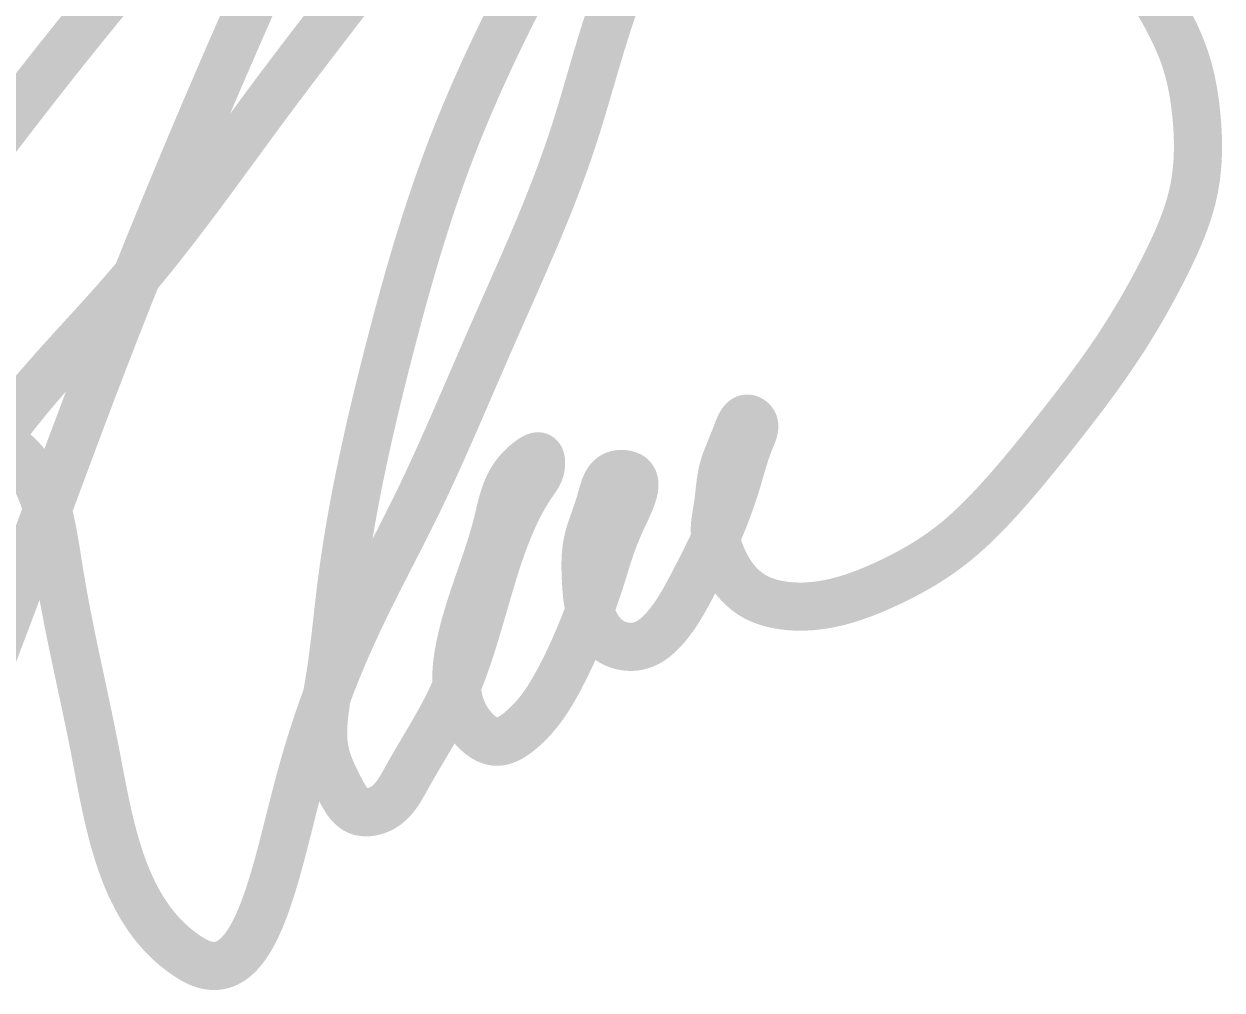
# Model space of a CAD drawing. Header units: inches. Extents: x 541671 to 837720, y 76128 to 1008472.
# Drawn here: x 618755.6 to 618929.8, y 370367.8 to 370508.3 of the extents above; entities that cross this region are included whole.
import ezdxf
from ezdxf.enums import TextEntityAlignment as Align

# ---------------------------------------------------------------- set-up
doc = ezdxf.new("R2010")
doc.units = ezdxf.units.IN
doc.header["$MEASUREMENT"] = 0
doc.layers.get('0').update_dxf_attribs({"lineweight": 18})
for name, color, linetype, lineweight in [('ISO', 153, 'Continuous', 15), ('LC Net thay', 7, 'Continuous', 25), ('LC Text1', 3, 'Continuous', 20)]:
    doc.layers.add(name, color=color, linetype=linetype, lineweight=lineweight)
doc.styles.add('Khungten', font='VHAVAN_2.TTF', dxfattribs={"width": 0.8, "height": 5000})
doc.styles.add('Title', font='VHAVAN_2.TTF', dxfattribs={"width": 0.8})

# ---------------------------------------------------------------- blocks, each defined once
blk = doc.blocks.new('lcdi fix')
at = {"layer": 'ISO', "ltscale": 2, "const_width": 20}
for points in [[(38937.65581657409, -377.0556184710003), (38938.52680244209, -378.516469656839), (38939.71281214725, -380.5505750327484), (38940.23406727571, -381.462312902755), (38941.06882937305, -382.9477947305895), (38941.88915706918, -384.4418609506793), (38942.69353878955, -385.9446531716621), (38943.48046295965, -387.456313002167), (38944.24841800495, -388.9769820507972), (38944.99589235088, -390.5068019261926), (38945.72137442292, -392.0459142369909), (38946.42335264658, -393.5944605918248), (38947.10031544729, -395.1525825993158), (38947.75075125048, -396.7204218680617), (38948.37314848168, -398.2981200067443), (38948.96599556634, -399.8858186239613), (38949.5277809299, -401.4836593283217), (38950.05244435271, -403.0774673616052), (38950.55258782682, -404.7102135688765), (38951.0153428551, -406.3385037336157), (38951.44647890516, -407.9760954576668), (38951.84721679904, -409.6224299760652), (38952.21877735891, -411.2769485238932), (38952.56238140684, -412.9390923361989), (38952.87924976496, -414.6083026480283), (38953.17060325536, -416.2840206944493), (38953.43766270019, -417.9656877105008), (38953.68164892151, -419.652744931238), (38953.90378274146, -421.3446335917215), (38954.10528498213, -423.0407949269975), (38954.29433797093, -424.8093706649488), (38954.45095116933, -426.4436944493209), (38954.59542718207, -428.1492752779395), (38954.719806201, -429.856812389753), (38954.82308989903, -431.5657055160609), (38954.904279949, -433.2753543881936), (38954.96237802375, -434.9851587373996), (38954.99638579617, -436.6945182950476), (38955.00530493911, -438.4028327924079), (38954.98813712545, -440.1095019608274), (38954.94388402798, -441.8139255315873), (38954.87154731964, -443.5155032359871), (38954.77012867323, -445.2136348053573), (38954.63862976167, -446.9077199709955), (38954.47605225776, -448.5971584642193), (38954.28139783439, -450.2813500163138), (38954.05366816442, -451.959694358613), (38953.79186492067, -453.6315912224127), (38953.49498977608, -455.2964403390415), (38953.23379852207, -456.612100776274), (38952.79278536112, -458.60281839046), (38952.38856725625, -460.2440695367986), (38951.95097459992, -461.8775614856277), (38951.48158811862, -463.5034597201975), (38950.9819885389, -465.1219297237221), (38950.45375658726, -466.7331369793974), (38949.89847299026, -468.3372469704482), (38949.31771847437, -469.9344251800903), (38948.71307376618, -471.5248370915415), (38948.08611959219, -473.1086481880047), (38947.4384366789, -474.6860239527196), (38946.77160575287, -476.2571298688763), (38946.08720754064, -477.8221314196944), (38945.38682276869, -479.3811940883988), (38944.67203216359, -480.9344833581818), (38943.94441645182, -482.4821647122972), (38943.20555635996, -484.0244036339227), (38941.83375895635, -486.8246717456732), (38940.93687396636, -488.6200763061879), (38939.38918104622, -491.6588798211778), (38937.81365983267, -494.6778054584865), (38936.20986344555, -497.6768672326816), (38934.57734500463, -500.6560791582688), (38932.91565762972, -503.6154552498483), (38931.22435444067, -506.5550095219278), (38929.50298855721, -509.474755989062), (38927.75111309925, -512.3747086657677), (38925.96828118651, -515.2548815666341), (38924.15404593883, -518.1152887061944), (38922.71961248407, -520.3284791716378), (38920.4303269212, -523.7771740680673), (38918.52295694317, -526.579934364976), (38916.58787398951, -529.3652690456602), (38914.62709704234, -532.1342203041313), (38912.64264508372, -534.8878303344009), (38910.63653709579, -537.627141330473), (38908.61079206067, -540.3531954863574), (38906.56742896044, -543.0670349960674), (38904.50846677722, -545.7697020536289), (38902.43592449313, -548.462238853017), (38900.35182109024, -551.1456875882577), (38898.25817555073, -553.8210904533626), (38895.41253789436, -557.4316492106063), (38891.9369281067, -561.8075277070275), (38889.81506316454, -564.4551212200658), (38887.68219478073, -567.0930551070378), (38885.5359751108, -569.7197926558547), (38883.37405631036, -572.3337971544588), (38881.19409053502, -574.933531890787), (38878.99372994027, -577.5174601527633), (38876.77062668174, -580.0840452283046), (38874.52243291502, -582.6317504053586), (38872.87742851439, -584.4639924415969), (38871.09781674785, -586.4140878785984), (38869.94073809948, -587.6623334097676), (38868.77503215728, -588.9028258688868), (38867.60017274102, -590.1346361873675), (38866.41563367061, -591.3568352965867), (38865.22088876585, -592.568494127936), (38864.01541184663, -593.768683612765), (38862.79867673278, -594.9564746824799), (38861.57015724419, -596.1309382684758), (38860.32932720063, -597.2911453021225), (38859.07566042201, -598.436166714795), (38857.80863072819, -599.5650734379069), (38856.52771193898, -600.6769364028005), (38855.23237787423, -601.7708265408764), (38853.92210235383, -602.8458147835227), (38852.5963591976, -603.9009720621052), (38851.86873511036, -604.4661155235844), (38849.89690932509, -605.9487647591159), (38848.5236729669, -606.9414656493118), (38847.13546086851, -607.9138995362209), (38845.7328040195, -608.8664728451167), (38844.31623340936, -609.7995920013291), (38842.88628002763, -610.7136634301751), (38841.44347486389, -611.6090935569373), (38839.98834890759, -612.4862888069365), (38838.52143314833, -613.345655605488), (38837.04325857564, -614.1876003778998), (38835.554356179, -615.01252954948), (38834.05525694802, -615.8208495455438), (38832.54649187214, -616.6129667913883), (38831.02859194099, -617.3892877123326), (38829.50208814404, -618.1502187336791), (38827.96751147084, -618.8961662807505), (38826.42539291093, -619.6275367788276), (38824.82663027209, -620.3674353065326), (38823.32054587765, -621.0478417836475), (38821.75818651932, -621.7354726994763), (38820.18900063093, -622.4058495147146), (38818.61280346068, -623.0571923314128), (38817.02941025677, -623.6877212516265), (38815.43863626735, -624.295656377426), (38813.84029674061, -624.8792178108706), (38812.23420692474, -625.4366256540052), (38810.62018206791, -625.9661000088909), (38808.99803741832, -626.4658609775943), (38807.36758822415, -626.934128662153), (38805.72864973356, -627.3691231646462), (38804.08103719479, -627.7690645871226), (38802.42456585594, -628.1321730316376), (38801.49621537191, -628.3181404707248), (38800.75906851733, -628.4566660406308), (38799.92301440536, -628.603855553758), (38799.08491745483, -628.7406824845239), (38798.24490709486, -628.8669021031474), (38797.40311275446, -628.9822696798947), (38796.55966386272, -629.0865404849992), (38795.71468984865, -629.1794697887271), (38794.86832014137, -629.2608128613101), (38794.02068416984, -629.3303249730034), (38793.1719113632, -629.3877613940622), (38792.32213115043, -629.43287739472), (38791.47147296066, -629.4654282452302), (38790.62006622288, -629.48516921585), (38789.76804036618, -629.491855576809), (38788.9155248196, -629.4852425983881), (38788.06264901219, -629.4650855508171), (38787.20954237302, -629.4311397043293), (38786.35633433113, -629.383160329191), (38785.50315431558, -629.3209026956465), (38784.65013175542, -629.2441220739383), (38783.46823353882, -629.1132200416869), (38782.94510494289, -629.0459989615829), (38782.09381597958, -628.9239408534959), (38781.24438368168, -628.7857954173232), (38780.39766956572, -628.6309551797931), (38779.55453514808, -628.4588126676044), (38778.71584194523, -628.2687604074836), (38777.88245147362, -628.0601909260968), (38777.05522524967, -627.8324967501921), (38776.23502478987, -627.585070406436), (38775.42271161062, -627.3173044215655), (38774.61914722843, -627.0285913222706), (38773.82519315966, -626.718323635263), (38773.04171092081, -626.3858938872472), (38772.26956202832, -626.0306946049332), (38771.50960799865, -625.6521183150362), (38770.76271034821, -625.2495575442335), (38769.68214532392, -624.6078596850039), (38769.31151509649, -624.3700927226691), (38768.6085904323, -623.8928990944405), (38767.92117859679, -623.391906834755), (38767.24948947522, -622.8682308543466), (38766.59373295284, -622.3229860639203), (38765.95411891496, -621.7572873741501), (38765.33085724685, -621.1722496957864), (38764.72415783379, -620.5689879395068), (38764.13423056106, -619.9486170160471), (38763.56128531395, -619.3122518360724), (38763.00553197772, -618.661007310322), (38762.46718043767, -617.9959983494955), (38761.94644057905, -617.3183398642923), (38761.46345992756, -616.6571545207989), (38760.95850679997, -615.9293882911334), (38760.49101946701, -615.2195174591616), (38760.04058462675, -614.4998729083218), (38759.60672662521, -613.7707932860012), (38759.18896980828, -613.032617239538), (38758.78683852198, -612.2856834162849), (38758.39985711226, -611.5303304635927), (38758.02754992511, -610.766897028836), (38757.66944130647, -609.9957217593219), (38757.32505560233, -609.2171433024578), (38756.99391715866, -608.431500305549), (38756.67555032141, -607.6391314159737), (38756.36947943654, -606.8403752810791), (38756.07522885007, -606.0355705481961), (38755.89592502045, -605.5262216182073), (38755.52214339896, -604.4093020936816), (38755.2682515287, -603.5889352325357), (38755.03453518526, -602.7646045324855), (38754.82484549852, -601.9369566282021), (38754.64303359829, -601.1066381543751), (38754.49295061437, -600.2742957456976), (38754.37844767657, -599.4405760368682), (38754.33574220305, -599.0234017682487), (38754.30531398006, -598.6356225486379), (38754.28161368408, -598.1888026298602), (38754.27002023987, -597.77140376633), (38754.27503137552, -596.9361950263028), (38754.31379296273, -596.1001324389599), (38754.38168870486, -595.2628490081752), (38754.47410230525, -594.4239777378625), (38754.58641746725, -593.5831516319195), (38754.71401789421, -592.7400036942672), (38754.85228728948, -591.8941669287633), (38755.14236779837, -590.1929589299016), (38755.36572134032, -588.829731718859), (38755.66147610924, -586.7455036829451), (38755.87458133753, -585.0073131812624), (38756.07032396417, -583.2706741733473), (38756.25991457948, -581.5442240665434), (38756.4545637737, -579.836600268236), (38756.66548213712, -578.1564401858141), (38756.78054556675, -577.3293582278657), (38756.90388026004, -576.5123812266629), (38757.03688754077, -575.7065888581219), (38757.18096873272, -574.9130607981697), (38757.3375251597, -574.1328767227133), (38757.48666814942, -573.4584649832213), (38757.6932391508, -572.615895970037), (38757.89314502012, -571.8766551694607), (38758.10724238353, -571.1463623066556), (38758.33509840374, -570.4219869758927), (38758.57628024355, -569.7004987715281), (38758.83035506567, -568.978867287864), (38759.09689003287, -568.2540621192311), (38759.37545230793, -567.523052859935), (38759.66560905354, -566.7828091042938), (38759.96692743251, -566.0303004466223), (38760.27897460756, -565.2624964812421), (38760.60131774147, -564.4763668024789), (38760.93352399697, -563.6688810046289), (38761.27516053684, -562.8370086820323), (38761.6257945238, -561.9777194289964), (38761.9849931206, -561.0879828398465), (38762.35232349005, -560.1647685088919), (38762.72735279484, -559.2050460304363), (38762.91761928634, -558.71054723413), (38763.05420305656, -558.3521342258082), (38763.50027105614, -557.1726560257139), (38763.90414275529, -556.133807497903), (38764.11278448618, -555.6221972782514), (38764.32682291145, -555.1211043580442), (38764.54695261127, -554.634509689733), (38764.77386816588, -554.1663942257637), (38765.00826415536, -553.7207389185787), (38765.25083515994, -553.3015247206549), (38765.50227575976, -552.9127325844256), (38765.76328053503, -552.558343462344), (38765.89758654471, -552.3952940792424), (38766.03454406583, -552.2423383068526), (38766.17423992089, -552.099973764236), (38766.31676093242, -551.9686980704191), (38766.4621939229, -551.8490088444905), (38766.61062571491, -551.741403705475), (38766.76214313091, -551.6463802724611), (38766.91683299348, -551.564436164499), (38767.0747821251, -551.4960690006264), (38767.23607734832, -551.4417763999081), (38767.40080548561, -551.4020559814053), (38767.56905335956, -551.3774053641828), (38767.74090779264, -551.3683221672654), (38767.9164556074, -551.3753040097545), (38768.09578362634, -551.3988485106729), (38768.35650403501, -551.4615351562279), (38768.46605561502, -551.4975528890845), (38768.65587750141, -551.5725721339459), (38768.84638058706, -551.6631233974822), (38769.03547485051, -551.7677960181136), (38769.22107027035, -551.8851793342856), (38769.40107682513, -552.0138626844164), (38769.57340449348, -552.1524354069261), (38769.73596325394, -552.2994868402602), (38769.947247164, -552.5216412508398), (38770.02349319929, -552.6134212757806), (38770.14577956084, -552.7782016121437), (38770.25396042253, -552.9477518516123), (38770.34850790203, -553.1218927906248), (38770.42989411703, -553.30044522559), (38770.4985911852, -553.4832299529462), (38770.55507122428, -553.6700677690787), (38770.59980635194, -553.8607794704385), (38770.63326868587, -554.0551858534218), (38770.65593034372, -554.2531077144668), (38770.66826344325, -554.4543658499842), (38770.66383243803, -554.8661741301075), (38770.62375261172, -555.2891770651804), (38770.55180090584, -555.7219410265207), (38770.45175426191, -556.1630323854733), (38770.32738962147, -556.6110175134272), (38770.18248392604, -557.0644627817328), (38770.02081411716, -557.5219345617224), (38769.84615713637, -557.981999224774), (38769.47298942515, -558.9041726854393), (38769.15180955522, -559.6772668440717), (38768.72891422428, -560.71975705371), (38768.38220867031, -561.6045908541419), (38768.0519287909, -562.4749799107431), (38767.73694370268, -563.3318806751158), (38767.43612252231, -564.1762495988623), (38767.14833436639, -565.0090431335957), (38766.87244835161, -565.8312177309181), (38766.60733359461, -566.6437298424426), (38766.35185921198, -567.4475359197822), (38766.10489432042, -568.2435924145284), (38765.63196947696, -569.8162824626888), (38765.17951199738, -571.3694515998013), (38764.73847481483, -572.9107514387342), (38763.85447307324, -575.9883496734437), (38763.58440673669, -576.9037192452815), (38762.912143605, -579.1057603996833), (38762.41071799101, -580.6843766819566), (38761.88997672792, -582.2736223906977), (38761.35064764909, -583.8714304900386), (38760.79345858787, -585.4757339442149), (38760.21913737763, -587.084465717373), (38759.62841185171, -588.6955587737029), (38759.02200984344, -590.306946077395), (38758.40065918621, -591.9165605926191), (38757.76508771337, -593.522335283551), (38757.11602325825, -595.1222031143734), (38756.42626078919, -596.7804368830402), (38755.78030618108, -598.2963260221877), (38755.09497490842, -599.8689039928831), (38754.39878749606, -601.4323280133303), (38753.69233160213, -602.9870951667308), (38752.97619488477, -604.5337025363006), (38752.25096500214, -606.0726472052393), (38751.51722961233, -607.6044262567302), (38750.02659294388, -610.6484758402221), (38748.50898614447, -613.6698279523516), (38746.96911047926, -616.672459258767), (38744.76098729478, -620.8974883538322), (38743.83996563792, -622.6368765942752), (38743.04396233376, -624.119468039542), (38742.23518071661, -625.5960626779597), (38741.4089887859, -627.0649469861874), (38740.56075454105, -628.5244074409238), (38739.6858459815, -629.9727305188189), (38738.77963110662, -631.4082026965334), (38738.31333630078, -632.120584221766), (38737.83747791589, -632.829110450728), (38737.35147695188, -633.5335671929752), (38736.85475440871, -634.2337402581124), (38736.34673128626, -634.9294154556937), (38735.82682858451, -635.6203785953221), (38735.29446730335, -636.306415486557), (38734.68658901798, -637.0639252058809), (38734.19009437601, -637.6625821821035), (38733.61724033966, -638.3302119067866), (38733.03028297165, -638.9876524748506), (38732.42899899554, -639.6323546864205), (38731.81316513487, -640.2617693416651), (38731.18255811324, -640.8733472407221), (38730.53695465421, -641.4645391837112), (38729.87613148129, -642.0327959708175), (38729.19986531811, -642.5755684021624), (38728.50793288817, -643.0903072778947), (38727.80011091506, -643.5744633981612), (38727.07617612235, -644.0254875631308), (38726.70809664475, -644.2377785373938), (38726.3359052336, -644.4408305728921), (38725.95957397931, -644.6343250196423), (38725.57907497237, -644.8179432276411), (38725.19438030318, -644.9913665469394), (38724.80546206221, -645.1542763275211), (38724.4122923399, -645.3063539194063), (38724.01484322667, -645.4472806726353), (38723.61308681301, -645.5767379372155), (38723.20699518936, -645.6944070631762), (38722.75621368352, -645.8096193955753), (38722.38175178473, -645.8931526207016), (38721.96296512528, -645.9739331681048), (38721.54061891293, -646.0423706429538), (38721.11515166532, -646.0985247042154), (38720.68700190005, -646.1424550108841), (38720.25660813475, -646.1742212219287), (38719.82440888704, -646.1938829963219), (38719.39084267456, -646.2014999930634), (38718.95634801491, -646.1971318711185), (38718.52136342571, -646.1808382894724), (38718.08632742459, -646.1526789070922), (38717.65167852916, -646.1127133829868), (38717.21785525704, -646.0610013761088), (38716.78529612583, -645.9976025454471), (38716.35443965319, -645.9225765499759), (38715.92572435673, -645.8359830486825), (38715.49958875406, -645.737881700532), (38715.07647136279, -645.6283321645224), (38714.65681070054, -645.5073940996426), (38714.24104528493, -645.3751271648325), (38713.82961363363, -645.2315910191046), (38713.42295426418, -645.0768453214205), (38713.02150569425, -644.9109497307691), (38712.62570644147, -644.7339639061483), (38712.23599502342, -644.5459475064999), (38711.85280995775, -644.3469601908346), (38711.62127595788, -644.2195507991128), (38711.10756998687, -643.9164199839342), (38710.74576335412, -643.6853226415005), (38710.39114742455, -643.444075746298), (38710.04370416416, -643.1929830983045), (38709.70341553885, -642.9323484974102), (38709.37026351463, -642.6624757435166), (38709.04423005739, -642.3836686365194), (38708.72529713312, -642.0962309763527), (38708.41344670771, -641.8004665629123), (38708.10866074715, -641.4966791961106), (38707.81092121737, -641.185172675865), (38707.52021008433, -640.8662508020534), (38706.95980087222, -640.2073761934407), (38706.4272888384, -639.522485769563), (38705.92252971043, -638.8140099296579), (38705.44537921587, -638.0843790730232), (38704.99569308234, -637.3360235988985), (38704.57332703736, -636.5713739065795), (38704.17813680851, -635.7928603953442), (38703.80997812338, -635.0029134644319), (38703.46870670954, -634.2039635131368), (38703.13748872146, -633.3535538747092), (38702.86607538743, -632.5884511413642), (38702.6032617442, -631.7745633063842), (38702.36435944735, -630.9568931818249), (38702.14799054406, -630.1355564476107), (38701.95277708166, -629.3106687836935), (38701.77734110728, -628.4823458700448), (38701.62030466823, -627.6507033865673), (38701.48028981173, -626.8158570132109), (38701.35591858497, -625.9779224299364), (38701.24581303526, -625.1370153166827), (38701.14859520976, -624.2932513533633), (38701.06288715577, -623.44674621995), (38700.98731092046, -622.5976155963835), (38700.86104209497, -620.8919405985271), (38700.75144007229, -619.0423932337089), (38700.67176630671, -617.4546179799254), (38700.6030308597, -615.7279532344546), (38700.55923873733, -614.0014807834996), (38700.54707132757, -612.2795241203621), (38700.55493482365, -611.4215903008699), (38700.5732100184, -610.5664067383277), (38700.60273208524, -609.7145138693741), (38700.6443361977, -608.8664521306873), (38700.69885752929, -608.0227619589314), (38700.76713125352, -607.1839837907573), (38700.84999254384, -606.3506580628218), (38700.94827657376, -605.5233252117996), (38701.06281851677, -604.7025256743764), (38701.19445354637, -603.8887998871505), (38701.28164375242, -603.4060094289598), (38701.51138897278, -602.2839600946281), (38701.69546948411, -601.491591928876), (38701.89499382162, -600.7044278500598), (38702.10871997225, -599.9213301250365), (38702.33540592287, -599.1411610206469), (38702.57380966042, -598.3627828038061), (38702.82268917176, -597.585057741333), (38703.34690746351, -596.0270161470507), (38703.89812469337, -594.4579343727437), (38704.46640475653, -592.8687105533318), (38705.04181154829, -591.2502428237931), (38705.32908243465, -590.4271981598813), (38705.61440896383, -589.5934293190367), (38705.89654912279, -588.7477985681271), (38706.17426089841, -587.889168174017), (38706.44630227762, -587.016400403576), (38706.71143124727, -586.1283575236557), (38706.84917865956, -585.6495039804486), (38707.21991399766, -584.3067518432163), (38707.72978493734, -582.464691204741), (38708.00069186714, -581.5560751442208), (38708.29052425729, -580.6664933337943), (38708.44447761413, -580.2313616968349), (38708.60549047307, -579.8040143317085), (38708.77433887971, -579.3854598082362), (38708.95179887975, -578.976706696174), (38709.13864651884, -578.5787635652923), (38709.33565784263, -578.1926389854052), (38709.54360889681, -577.8193415262267), (38709.76327572699, -577.4598797576036), (38709.99543437888, -577.1152622492627), (38710.24086089811, -576.7864975710054), (38710.50033133035, -576.4745942926038), (38710.77462172124, -576.1805609838339), (38711.06450811648, -575.9054062144824), (38711.37076656171, -575.6501385543143), (38711.69417310259, -575.4157665731145), (38712.03550378475, -575.2032988406609), (38712.39553465389, -575.0137439267128), (38712.94691724679, -574.7835976014849), (38713.17466794653, -574.7073644575321), (38713.59274586753, -574.5917372630684), (38714.02565206512, -574.5008376262376), (38714.46970133591, -574.43425470906), (38714.92120847662, -574.3915776735284), (38715.37648828386, -574.3723956816939), (38715.83185555434, -574.3762978955401), (38716.28362508464, -574.4028734771073), (38716.72811167152, -574.4517115883755), (38717.16163011157, -574.5224013914121), (38717.58049520146, -574.6145320481846), (38717.98102173785, -574.7276927207367), (38718.35952451744, -574.8614725710704), (38718.77942190538, -575.0486241251456), (38719.0361005131, -575.1892330175615), (38719.33039417863, -575.3822658130084), (38719.59598851571, -575.5939911518362), (38719.83367866804, -575.8238408289617), (38720.04425977939, -576.0712466392779), (38720.22852699354, -576.3356403777034), (38720.38727545424, -576.6164538391404), (38720.5213003052, -576.9131188184947), (38720.63139669021, -577.2250671106849), (38720.71835975302, -577.551730510615), (38720.78298463736, -577.89254081318), (38720.826066487, -578.2469298132928), (38720.84840044568, -578.614329305874), (38720.85078165715, -578.9941710858147), (38720.83400526518, -579.3858869480209), (38720.79886641353, -579.7889086874202), (38720.74616024591, -580.2026680988965), (38720.6766819061, -580.6265969773631), (38720.59122653786, -581.0601271177529), (38720.49058928492, -581.5026903149319), (38720.37556529103, -581.9537183638422), (38720.24694969997, -582.4126430593788), (38720.10553765547, -582.8788961964419), (38719.95212430129, -583.3519095699412), (38719.78750478118, -583.8311149748042), (38719.61247423888, -584.3159442059005), (38719.42782781817, -584.8058290581685), (38719.23436066278, -585.3002013265032), (38718.82414472298, -586.3001352910178), (38718.38818756948, -587.3112004587074), (38717.93285035234, -588.3288511888131), (38717.46449422155, -589.348541840609), (38716.51416981907, -591.3758603462957), (38716.04492384745, -592.3743969187017), (38715.59806773605, -593.33518262098), (38715.14880002689, -594.3194612954285), (38714.7273514804, -595.2624378019009), (38714.32298448653, -596.1865943779812), (38713.93492562207, -597.0928050224793), (38713.56240146395, -597.9819437342703), (38713.20463858891, -598.8548845121404), (38712.86086357388, -599.7125013549703), (38712.53030299561, -600.555668261577), (38712.21218343097, -601.3852592307849), (38711.90573145679, -602.2021482614327), (38711.61017364994, -603.0072093523686), (38711.32473658721, -603.8013165024222), (38711.04864684545, -604.5853437104142), (38710.78113100151, -605.360164975189), (38710.52141563219, -606.1266542955891), (38710.26872731437, -606.8856856704333), (38709.78133814051, -608.3848705788369), (38709.31277609456, -609.864711691067), (38708.40738384528, -612.7943304897399), (38707.95817887125, -614.2580921575191), (38707.37938233968, -616.1271014734866), (38707.03622630166, -617.2179436233819), (38706.55573469822, -618.7219889226835), (38706.06166582397, -620.2414348787515), (38705.55412897829, -621.7750762499982), (38705.03323346042, -623.3217077948157), (38704.49908856975, -624.8801242716381), (38703.95180360557, -626.449120438856), (38703.39148786722, -628.0274910548942), (38702.818250654, -629.6140308781414), (38702.23220126526, -631.2075346670354), (38701.63344900031, -632.8067971799865), (38701.0221031585, -634.4106131753888), (38700.39827303911, -636.017777411651), (38699.76206794148, -637.6270846471998), (38699.11359716492, -639.2373296404494), (38698.4529700088, -640.8473071497756), (38697.78029577239, -642.455811933638), (38697.09568375503, -644.0616387504033), (38696.39924325608, -645.6635823585202), (38695.69108357481, -647.2604375163683), (38694.97131401056, -648.8509989823688), (38694.24004386266, -650.4340615149467), (38693.49738243045, -652.0084198724835), (38692.74343901323, -653.572868813435), (38691.97832291032, -655.1262030961698), (38691.20214342105, -656.6672174791111), (38690.41500984473, -658.1947067206602), (38689.61703148071, -659.7074655792567), (38688.82106473783, -661.1809766766619), (38687.98824136067, -662.684106030687), (38687.15336602216, -664.1463614781969), (38686.29958475291, -665.5906221593032), (38685.42279069585, -667.0164550769496), (38684.51887699388, -668.4234272341128), (38683.58373678985, -669.8111056337839), (38683.10317335674, -670.497574362973), (38682.61326322667, -671.1790572788923), (38682.11349304256, -671.8555002569337), (38681.60334944725, -672.526849172451), (38681.08231908359, -673.1930499008267), (38680.54988859445, -673.8540483174038), (38680.00554462272, -674.5097902975867), (38679.44877381119, -675.1602217167147), (38678.87906280276, -675.8052884501994), (38678.29589824032, -676.4449363733765), (38677.6987667667, -677.0791113616433), (38677.08715502478, -677.7077592903406), (38676.46054965738, -678.3308260348622), (38675.8184373074, -678.9482574705853), (38675.16030461769, -679.5599994728582), (38674.60291467997, -680.0621471235991), (38673.79440435697, -680.7648496176589), (38673.08770318559, -681.3519614042834), (38672.36681002789, -681.9222474779581), (38671.63299867767, -682.4706263070348), (38670.88754292886, -682.9920163598963), (38670.1317165753, -683.4813361048582), (38669.75031248233, -683.712381633266), (38669.36679341088, -683.9335040103178), (38668.9813185852, -684.1440680445867), (38668.59404722948, -684.3434385446017), (38668.20513856798, -684.530980318912), (38667.81475182495, -684.7060581760834), (38667.42304622461, -684.8680369246285), (38667.03018099119, -685.0162813731113), (38666.63631534894, -685.1501563300844), (38666.24160852208, -685.2690266040499), (38665.84621973484, -685.3722570035952), (38665.45030821147, -685.4592123372713), (38665.05403317619, -685.5292574135929), (38664.65755385321, -685.5817570411127), (38664.26102946684, -685.616076028371), (38663.86461924124, -685.6315791839152), (38663.46797695433, -685.6276135748831), (38663.07278970288, -685.6037957862027), (38662.6777582166, -685.5604332102575), (38662.28361663263, -685.498104283819), (38661.89059364196, -685.4173697022725), (38661.49891793545, -685.3187901609581), (38661.108818204, -685.202926355274), (38660.72052313847, -685.0703389805967), (38660.33426142976, -684.921588732268), (38659.9502617688, -684.7572363056825), (38659.56875284645, -684.5778423962074), (38659.18996335359, -684.3839676992029), (38658.81412198118, -684.1761729100599), (38658.44145742001, -683.9550187241293), (38658.07219836104, -683.7210658367949), (38657.70657349518, -683.4748749434129), (38657.34481151326, -683.2170067393799), (38656.98714110619, -682.9480219200486), (38656.6337909649, -682.6684811807827), (38656.28498978022, -682.3789452169676), (38655.9409662431, -682.0799747239798), (38655.60194904442, -681.7721303971721), (38654.93984842589, -681.132063023606), (38654.30051745175, -680.4632286592387), (38653.68578564917, -679.7701128670487), (38653.0974825453, -679.0572012100129), (38652.53743766726, -678.3289792510677), (38652.06793738861, -677.6769084106891), (38651.50882117401, -676.8435487883289), (38651.04093078114, -676.0905148957736), (38650.60297191935, -675.331020639569), (38650.19410785835, -674.565256933809), (38649.81350186796, -673.7934146925927), (38649.46031721798, -673.0156848300248), (38649.13371717816, -672.2322582602392), (38648.83286501831, -671.4433258973295), (38648.55692400815, -670.6490786554059), (38648.30505741754, -669.8497074485749), (38648.07642851621, -669.0454031909576), (38647.87020057393, -668.2363567966622), (38647.68553686055, -667.4227591797717), (38647.56094193034, -666.8110020317599), (38647.37765393945, -665.7826893859201), (38647.25313866031, -664.9566580924202), (38647.14752104564, -664.1269456975388), (38647.06026653055, -663.2937903993297), (38646.99084055019, -662.4574303958907), (38646.93870853973, -661.6181038853138), (38646.90333593433, -660.7760490656947), (38646.88418816915, -659.9315041351019), (38646.88073067926, -659.0847072916113), (38646.89242889988, -658.2358967333221), (38646.91874826615, -657.3853106583119), (38646.9591542132, -656.5331872646693), (38647.01311217618, -655.6797647504718), (38647.08008759024, -654.8252813138188), (38647.15954589055, -653.969975152786), (38647.25095251223, -653.1140844654401), (38647.35377289043, -652.257847449906), (38647.46747246032, -651.4015023042339), (38647.59151665706, -650.545287226525), (38647.86850067158, -648.8342000673056), (38648.18044841519, -647.1264915569445), (38648.5230833691, -645.4240672801043), (38648.88645113065, -643.7540566555799), (38649.28380662031, -642.0422845965259), (38649.6962414606, -640.3643539759905), (38650.12801398599, -638.6945981866338), (38650.57770464569, -637.0325744565107), (38651.04389388877, -635.3778400136853), (38651.52516216441, -633.729952086218), (38652.02008992172, -632.0884679021656), (38652.52725760985, -630.4529446895704), (38653.04524567793, -628.8229396765), (38654.10800475051, -625.577713161183), (38655.19701073252, -622.3492461806509), (38656.30090721711, -619.1339965593761), (38657.4083377973, -615.9284221218077), (38658.50794606621, -612.7289806923945), (38659.58837561694, -609.5321300956075), (38660.63827004257, -606.33432815593), (38661.14821770633, -604.7339635026292), (38661.64627293622, -603.1320326977766), (38662.13101618137, -601.5280929694181), (38662.60102789092, -599.9217015456288), (38663.05488851405, -598.3124156544454), (38663.49117849983, -596.6997925239375), (38663.99818063446, -594.724874143034), (38664.30635770131, -593.4630380936542), (38665.07721369184, -590.2195563120185), (38665.47248646212, -588.6025176835246), (38665.88920171774, -586.9926793534432), (38666.10908761391, -586.1914131417525), (38666.33851893508, -585.3930904143963), (38666.57889061581, -584.598092307966), (38666.83159759064, -583.8067999590421), (38667.09803479415, -583.0195945041723), (38667.37959716085, -582.2368570799699), (38667.67767962537, -581.458968823008), (38667.9936771222, -580.6863108698508), (38668.32898458594, -579.919264357095), (38668.68499695111, -579.1582104213066), (38669.06310915231, -578.4035301990698), (38669.46471612406, -577.655604826974), (38669.89121280093, -576.9148154415889), (38670.34399411749, -576.1815431794857), (38670.82445500826, -575.4561691772651), (38671.33399040785, -574.7390745714765), (38671.87399525076, -574.0306404987241), (38672.44586447161, -573.3312480955847), (38673.0509930049, -572.6412784986314), (38673.69077578522, -571.9611128444321), (38674.3666077471, -571.2911322696018), (38674.71847808818, -570.9600804921247), (38675.07988382512, -570.6317179106754), (38675.45099932473, -570.3060921673787), (38675.83199895383, -569.9832509042699), (38676.22305707925, -569.6632417634355), (38676.62434806779, -569.3461123869401), (38677.03604628629, -569.0319104168684), (38677.45832610154, -568.7206834952704), (38677.78440093793, -568.4876104830182), (38678.33305150375, -568.1109409428082), (38678.77704660417, -567.8264184520922), (38679.21642092668, -567.5701744529069), (38679.43221624612, -567.456167932949), (38679.64426551093, -567.3534442902419), (38679.85170510106, -567.2634079429208), (38680.05367139651, -567.187463309092), (38680.24930077721, -567.1270148069016), (38680.43772962314, -567.0834668544467), (38680.61809431421, -567.0582238698735), (38680.7895312304, -567.0526902712882), (38680.95117675167, -567.068270476826), (38681.10216725798, -567.1063689046077), (38681.23085694737, -567.1624778647438), (38681.36898986975, -567.2550858415307), (38681.48443658923, -567.3651613923612), (38681.58835774582, -567.4969184774563), (38681.68113168961, -567.648659218883), (38681.76313677069, -567.8186857386609), (38681.83475133913, -568.0053001588094), (38681.89635374502, -568.2068046014174), (38681.94832233849, -568.4215011884808), (38681.99103546957, -568.647692042101), (38682.02487148836, -568.8836792842485), (38682.05020874497, -569.127765037003), (38682.07690037196, -569.633440562513), (38682.07413715124, -570.1511355949333), (38682.02629455616, -570.8727586504538), (38681.99229394694, -571.1687725523952), (38681.91824172754, -571.6505334859139), (38681.82414215972, -572.1136278694848), (38681.71132943762, -572.5592978035093), (38681.58113775539, -572.9887853883556), (38681.4349013071, -573.4033327243287), (38681.27395428697, -573.8041819118316), (38681.09963088905, -574.1925750512273), (38680.91326530752, -574.5697542428497), (38680.71619173649, -574.9369615871001), (38680.50974437009, -575.295439184305), (38680.29525740247, -575.6464291348584), (38679.84750144003, -576.3309144973755), (38679.38359740222, -577.0003544775773), (38678.84480829819, -577.7633577200359), (38677.53832552, -579.6875346815796), (38676.65369538288, -581.0661254319948), (38675.79423116441, -582.4676425357811), (38674.95912469432, -583.8911461657262), (38674.1475678024, -585.3356964946033), (38673.35875231837, -586.8003536952201), (38672.59187007198, -588.2841779403625), (38671.84611289296, -589.7862294028164), (38671.12067261108, -591.3055682554022), (38670.41474105607, -592.8412546708823), (38669.72751005765, -594.3923488220553), (38669.05817144562, -595.957910881727), (38668.40591704968, -597.5370010226725), (38667.76993869961, -599.1286794176904), (38667.14942822512, -600.7320062395884), (38666.54357745597, -602.3460416611288), (38665.95157822192, -603.9698458551193), (38665.3726223527, -605.6024789943585), (38664.80590167808, -607.2430012516452), (38664.25060802774, -608.8904727997378), (38663.70593323151, -610.5439538114697), (38663.17106911907, -612.2025044595939), (38662.1275402646, -615.5310553562595), (38661.11355610235, -618.868606872089), (38660.02138885632, -622.5522063995359), (38659.14832881364, -625.5412692928112), (38658.18391919186, -628.8660595043439), (38657.22269422514, -632.1797500074135), (38656.25792568541, -635.4800807502579), (38655.28288534461, -638.7647916811748), (38654.29084497472, -642.0316227484382), (38653.27507634769, -645.2783139003332), (38652.75619136647, -646.8934007418466), (38652.22885123547, -648.5026050851211), (38651.69221492615, -650.1056444236892), (38651.14544140999, -651.7022362511016), (38650.58768965854, -653.2920980608797), (38650.01811864326, -654.8749473465377), (38649.43588733563, -656.4505016016428), (38648.84015470717, -658.0184783197237), (38648.23007972937, -659.5785949943129), (38647.60482137371, -661.1305691189373), (38646.96353861169, -662.6741181871384), (38646.30539041484, -664.2089596924488), (38645.62953575459, -665.7348111283973), (38644.64455751242, -667.8711081263609), (38644.22141343902, -668.7584564987574), (38643.48870466533, -670.2564374973408), (38642.73820696972, -671.7462872645701), (38641.97114383199, -673.2289744996815), (38641.18873873193, -674.7054679018675), (38640.39221514933, -676.1767361703442), (38639.58279656398, -677.6437480043278), (38638.76170645567, -679.1074721030309), (38637.08940558933, -682.0289318914183), (38635.3851003887, -684.9488651292049), (38633.65857869203, -687.8750214101165), (38631.91962833772, -690.8151503278295), (38630.17803716406, -693.7770014760208), (38628.4435930094, -696.7683244484124), (38627.58210976367, -698.2774596167146), (38626.35147383928, -700.4689178086701), (38625.02414038472, -702.85880760894), (38624.15367933168, -704.3752679676163), (38623.70642875493, -705.1223225566209), (38623.24842995591, -705.8590388266603), (38622.77763179305, -706.5832508337098), (38622.2919831248, -707.2927926337343), (38621.78943280954, -707.9854982826855), (38621.2679297057, -708.6592018365154), (38620.72542267173, -709.3117373512123), (38620.159860566, -709.9409388826934), (38619.56919224697, -710.5446404869544), (38619.26380227573, -710.8362519588663), (38618.95136657305, -711.1206762199527), (38618.63162874628, -711.3976425272067), (38618.30433240268, -711.6668801376363), (38617.96922114957, -711.9281183082257), (38617.62603859426, -712.1810862959719), (38617.27452834402, -712.4255133578663), (38616.9144340062, -712.6611287509095), (38616.54549918807, -712.8876617321039), (38616.01184163379, -713.1900098531969), (38615.78012169595, -713.3123908084344), (38615.38384143455, -713.5099302552171), (38614.97947153737, -713.6970013312184), (38614.5678691284, -713.87314337102), (38614.1498913317, -714.0378957092762), (38613.72639527122, -714.1907976806287), (38613.298238071, -714.3313886196702), (38612.86627685503, -714.459207861044), (38612.43136874729, -714.5737947394136), (38611.99437087181, -714.6746885893517), (38611.55614035254, -714.7614287455326), (38611.11753431355, -714.8335545425416), (38610.67940987879, -714.8906053150422), (38610.2426241723, -714.9321203976524), (38609.80803431806, -714.9576391249902), (38609.37649744007, -714.9667008316956), (38608.94887066231, -714.9588448523773), (38608.52601110883, -714.9336105216989), (38608.10877590362, -714.8905371742676), (38607.69802217063, -714.8291641447104), (38607.29460703395, -714.7490307676599), (38606.89938761751, -714.6496763777341), (38606.46764703712, -714.5150519260096), (38606.13683450012, -714.391597458347), (38605.77020864745, -714.2330015193093), (38605.41305807253, -714.0555837745433), (38605.06509703389, -713.8600758469784), (38604.72603979008, -713.6472093595075), (38604.3956005997, -713.4177159350256), (38604.07349372131, -713.1723271964347), (38603.75943341342, -712.9117747666078), (38603.45313393464, -712.6367902684724), (38603.15430954352, -712.3481053248979), (38602.86267449861, -712.0464515587901), (38602.57794305845, -711.7325605930528), (38602.29982948166, -711.4071640505808), (38602.02804802675, -711.0709935542309), (38601.76231295231, -710.724780726945), (38601.5023385169, -710.3692571916035), (38601.24783897903, -710.0051545710994), (38600.75412163034, -709.2541385661934), (38600.2788749747, -708.4775856953929), (38599.8198130806, -707.68134894186), (38599.37465001654, -706.8712812887497), (38598.24896164075, -704.7092516416797), (38597.68856739838, -703.6070225716339), (38596.88715395244, -702.0068601179755), (38596.49852952739, -701.2148704695519), (38596.1190519059, -700.4273573557257), (38595.74954004172, -699.6436323882772), (38595.3908128886, -698.8630071789139), (38595.04368940028, -698.0847933394143), (38594.7089885305, -697.3083024815187), (38594.38752923298, -696.5328462169855), (38594.08013046146, -695.7577361575441), (38593.78761116968, -694.982283914951), (38593.51079031138, -694.2058011009594), (38593.25048684032, -693.4275993273368), (38593.0075197102, -692.6469902058016), (38592.78270787478, -691.8632853481213), (38592.57687028777, -691.0757963660399), (38592.41632489357, -690.3980004552177), (38592.22502816128, -689.4869281025713), (38592.07898587416, -688.6851605637821), (38591.95205161264, -687.8787089296966), (38591.84357867384, -687.0677494467927), (38591.7529203548, -686.2524583615359), (38591.67942995261, -685.4330119203896), (38591.62246076437, -684.609586369852), (38591.58136608714, -683.7823579563883), (38591.55549921797, -682.951502926473), (38591.54421345398, -682.1171975265843), (38591.54686209225, -681.2796180031837), (38591.5627984298, -680.4389406027731), (38591.59137576379, -679.5953415718159), (38591.63194739123, -678.7489971567647), (38591.68386660921, -677.9000836041178), (38591.74648671484, -677.0487771603403), (38591.81916100514, -676.1952540719176), (38591.99208532821, -674.4822629470145), (38592.19746595505, -672.7625202012023), (38592.43012926221, -671.0374358062982), (38592.68490162637, -669.3084197340759), (38592.95660942415, -667.57688195632), (38593.53013682697, -664.1118811715278), (38594.10932248365, -660.6537132262947), (38594.27216986261, -659.655376438528), (38594.65562277279, -657.2128613742061), (38594.9122438452, -655.5000081105154), (38595.15881711396, -653.7918802252279), (38595.62492752142, -650.3887774995055), (38596.06016855675, -647.0015070162008), (38596.47075478153, -643.6280225945284), (38596.86290075732, -640.2662780536448), (38597.61673020816, -633.5698238910518), (38598.37137340193, -626.8957750818809), (38598.76453655629, -623.5620372328085), (38599.05575887, -621.1868716027584), (38599.61119692569, -616.8917242307107), (38600.0683855064, -613.5540169320539), (38600.54749310183, -610.2149093665994), (38601.04792722865, -606.8746614741976), (38601.56909540345, -603.533533194719), (38602.11040514288, -600.1917844680247), (38602.67126396351, -596.8496752339652), (38603.25107938197, -593.5074654323871), (38603.84925891491, -590.1654150031627), (38604.4652100789, -586.8237838861642), (38605.0983403906, -583.48283202122), (38605.74805736658, -580.1428193481879), (38606.41376852352, -576.8040058069273), (38607.09488137797, -573.4666513373268), (38607.79080344661, -570.1310158791948), (38608.500942246, -566.79735937242), (38609.22470529279, -563.4659417568473), (38609.96150010361, -560.1370229723398), (38610.71073419505, -556.8108629587696), (38611.47181508373, -553.4877216559489), (38612.24415028625, -550.1678590037736), (38613.02714731928, -546.8515349420832), (38613.82021369939, -543.5390094107479), (38614.62275694322, -540.2305423496182), (38616.25390408849, -533.6268233974006), (38617.91584888802, -527.0424576042678), (38619.47956390941, -520.9589471197687), (38621.31545207396, -513.9391521299149), (38623.05550869237, -507.4194150281364), (38623.93818607429, -504.1664910566287), (38624.83035099515, -500.9177735891535), (38625.73279457272, -497.6729452140971), (38626.64630792479, -494.4316885198114), (38627.57168216925, -491.1936860946589), (38628.50970842387, -487.9586205269788), (38629.46117780643, -484.7261744051702), (38630.42688143483, -481.4960303175612), (38631.4076104268, -478.2678708525254), (38632.40415590021, -475.0413785984038), (38633.41730897286, -471.8162361435825), (38634.44786076254, -468.5921260764007), (38635.49660238708, -465.3687309852212), (38636.56432496433, -462.1457334584084), (38637.65181961205, -458.9228160843377), (38638.75987744809, -455.6996614513228), (38639.88928959024, -452.4759521477736), (38641.04084715631, -449.2513707620092), (38642.21534126415, -446.0255998824032), (38643.41356303156, -442.7983220973292), (38644.63630357632, -439.5692199951263), (38645.88435401631, -436.3379761641736), (38647.35831800275, -432.6029794784263), (38648.45931189437, -429.8680289929143), (38649.78580749437, -426.6306694723426), (38651.13642687598, -423.3942154952201), (38652.50960318389, -420.1606893763292), (38653.90376956281, -416.9321134304628), (38655.31735915743, -413.7105099724376), (38656.7488051125, -410.4979013169996), (38658.19654057271, -407.2963097789907), (38659.65899868272, -404.1077576731677), (38661.13461258728, -400.9342673143492), (38662.62181543108, -397.7778610173154), (38664.11904035884, -394.6405610968468), (38665.62472051525, -391.5243898677636), (38667.137289045, -388.4313696448335), (38668.65517909284, -385.363522742864), (38670.17682380343, -382.3228714766447), (38671.70065632148, -379.3114381609594), (38673.22510979173, -376.3312451106267)], [(38713.30788400667, -376.815771271522), (38712.72921041239, -378.4244888876801), (38711.6008940608, -381.6473520582076), (38710.50808333574, -384.8766088998764), (38709.44693564984, -388.1112471169563), (38708.41360841584, -391.3502544137064), (38707.40425904645, -394.5926184943528), (38706.41504495431, -397.8373270631764), (38705.44212355214, -401.083367824438), (38704.48165225261, -404.329728482373), (38702.58268961232, -410.8193603053223), (38700.68741633499, -417.2981241660545), (38699.73155673913, -420.5308998712571), (38698.76509172207, -423.7579216986542), (38697.78417869654, -426.978177352541), (38696.78497507519, -430.1906545371276), (38695.76363827073, -433.3943409567346), (38695.10372737894, -435.4179468832444), (38693.64133326284, -439.7720339977768), (38692.53950699072, -442.9463838219635), (38691.41207085663, -446.1120186912249), (38690.26020750904, -449.2696691748333), (38689.08509959638, -452.4200658421032), (38687.88792976708, -455.5639392623561), (38686.66988066956, -458.7020200048682), (38685.43213495231, -461.8350386389993), (38684.1758752637, -464.9637257340255), (38682.90228425222, -468.0888118592447), (38681.61254456628, -471.2110275839805), (38680.30783885435, -474.3311034775579), (38678.9893497648, -477.4497701092514), (38677.65825994615, -480.5677580483843), (38676.31575204676, -483.6857978642565), (38674.96300871513, -486.8046201262041), (38672.23154634878, -493.0475342654736), (38669.47333403458, -499.3023450206729), (38666.69783296008, -505.5748969462475), (38663.91450431271, -511.8710345966865), (38661.12274368561, -518.219585163275), (38658.36035341481, -524.5536200635725), (38655.59723859918, -530.9286383837807), (38652.84167029324, -537.3042993569507), (38650.09185395704, -543.6632448527143), (38648.71854198384, -546.8310248808812), (38647.34599505056, -549.9881167408203), (38645.97398883977, -553.1323506662502), (38644.60229903393, -556.2615568908986), (38643.23070131551, -559.3735656484496), (38641.85897136707, -562.4662071726398), (38640.48688487109, -565.5373116971568), (38639.11421751007, -568.5847094557357), (38637.74074496652, -571.6062306820768), (38636.36624292293, -574.5997056098768), (38634.99048706182, -577.5629644728724), (38633.61325306571, -580.4938375047404), (38631.93274596182, -584.0182372055242), (38630.85350331687, -586.2502335335357), (38629.47103044714, -589.0762075116982), (38628.08730015837, -591.8720128941586), (38626.70271569252, -594.641596338106), (38625.31768029148, -597.3889045006945), (38623.93259719713, -600.1178840390876), (38622.54786965137, -602.8324816104378), (38619.78109417323, -608.2343174807265), (38617.02057979227, -613.6259853688298), (38614.26955244367, -619.0390585320765), (38612.89860451128, -621.7634887347704), (38611.53123806266, -624.5051102277594), (38610.16785633971, -627.2678696681633), (38608.80886258438, -630.0557137131691), (38607.45466003855, -632.8725890199421), (38606.10565194409, -635.7224422456347), (38604.76224154292, -638.6092200474122), (38604.09276149041, -640.0676889946917), (38603.42483207694, -641.5368690824362), (38602.75850370774, -643.0172536427854), (38602.09382678804, -644.5093360078863), (38601.4308517231, -646.0136095098678), (38600.76962891812, -647.5305674808915), (38600.11020877838, -649.0607032531298), (38599.4526417091, -650.6045101586733), (38598.79697811551, -652.1624815296964), (38598.14326840287, -653.7351106983369), (38597.49156297639, -655.3228909967474), (38596.8419122413, -656.9263157570622), (38596.19436660287, -658.5458783114336), (38595.54897646632, -660.1820719920215), (38594.90579223691, -661.835390130942), (38594.26486431985, -663.5063260603583), (38593.62624312038, -665.1953731124177), (38592.98997904372, -666.9030246192706), (38592.35612249517, -668.6297739130441), (38591.72472387989, -670.3761143258889), (38591.09583360318, -672.1425391899538), (38590.46950207025, -673.9295418373895), (38589.84577968635, -675.7376156003338), (38589.2247168567, -677.5672538109357), (38588.60636398653, -679.4189498013347), (38587.9907714811, -681.2931969036927), (38587.37798974564, -683.1904884501237), (38586.7680691854, -685.1113177728021), (38586.1610602056, -687.0561782038658), (38585.55701321145, -689.0255630754637), (38584.95597860825, -691.0199657197227), (38584.35800680122, -693.0398794688172), (38583.76314819558, -695.0857976548614), (38583.17145319656, -697.1582136100151), (38582.58297220941, -699.2576206664326), (38581.99775563934, -701.3845121562481), (38581.24770457236, -704.1696913224296), (38580.83726489899, -705.7224869859983), (38580.26146333624, -707.931746211787), (38579.68762337926, -710.163731894223), (38579.11491562609, -712.4150008300439), (38578.5425106748, -714.6821098159762), (38577.39529156993, -719.2500751250773), (38576.23933084897, -723.8400821954474), (38575.06799329616, -728.4245854009168), (38574.47448470292, -730.7061650461637), (38573.87464369583, -732.9760391153632), (38573.26764087292, -735.2307644052889), (38572.65264683226, -737.4668977126603), (38572.02883217184, -739.680995834211), (38571.39536748975, -741.8696155666494), (38570.75142338398, -744.0293137067692), (38570.0961704526, -746.1566470512425), (38569.76404398915, -747.2071009241045), (38569.42877929361, -748.2481723968285), (38569.09027269066, -749.279431069026), (38568.74842050509, -750.3004465402682), (38568.40311906161, -751.3107884101682), (38568.05426468502, -752.3100262782773), (38567.70175370009, -753.2977297442267), (38567.34548243153, -754.2734684076167), (38566.98534720408, -755.2368118679842), (38566.62124434256, -756.1873297249786), (38566.25307017166, -757.1245915781474), (38565.88072101618, -758.0481670271256), (38565.50409320087, -758.9576256714645), (38565.12308305045, -759.8525371107735), (38564.73758688971, -760.7324709446511), (38564.3475010434, -761.5969967726742), (38563.95272183625, -762.4456841944484), (38563.55314559303, -763.2781028095633), (38563.14866863852, -764.0938222175937), (38562.73918729741, -764.8924120181582), (38562.32459789453, -765.6734418108244), (38561.90479675459, -766.4364811951873), (38561.47968020235, -767.1810997708471), (38561.04914456257, -767.9068671374007), (38560.61308616001, -768.6133528944338), (38560.17140131941, -769.3001266415231), (38559.72398636554, -769.9667579782781), (38559.27073762313, -770.6128165042956), (38558.81155141696, -771.2378718191412), (38558.34632407178, -771.8414935224337), (38557.87495191235, -772.4232512137496), (38557.3973312634, -772.9827144926876), (38556.91335844973, -773.5194529588334), (38556.42292979604, -774.0330362117966), (38555.92594162712, -774.5230338511283), (38555.42229026768, -774.9890154764762), (38554.91187204255, -775.430550687388), (38554.39458327644, -775.8472090834639), (38553.87032029408, -776.2385602643135), (38553.33897942028, -776.6041738294989), (38552.80045697975, -776.9436193786205), (38552.25464929728, -777.2564665112986), (38551.7014526976, -777.5422848271082), (38551.14076350545, -777.8006439256242), (38550.57247804562, -778.0311134064577), (38549.99649264285, -778.2332628691911), (38549.4127036219, -778.4066619134392), (38548.82100730753, -778.5508801387386), (38548.22130002445, -778.6654871447354), (38547.61347809748, -778.7500525310061), (38546.99743785133, -778.804145897122), (38546.37307561075, -778.8273368427072), (38545.74028770055, -778.819194967311), (38545.09897044543, -778.7792898705702), (38544.44902017014, -778.707191152067), (38543.79033319949, -778.602468411369), (38543.12280585818, -778.4646912480821), (38542.44633447099, -778.2934292617956), (38541.76081536268, -778.0882520521172), (38541.06614485799, -777.8487292186128), (38540.36221928167, -777.5744303608899), (38539.87530644645, -777.3665402106817), (38538.92706223155, -776.9210814562393), (38538.19863962443, -776.5456516505328), (38537.46587681447, -776.1416420925998), (38536.73097138363, -775.7120412439344), (38535.99612091377, -775.2598375660946), (38535.26352298682, -774.7880195206271), (38534.5353751847, -774.2995755691081), (38533.81387508937, -773.7974941730499), (38533.24736417909, -773.3912329013219), (38532.39893543275, -772.7635264385608), (38531.70711950836, -772.2341307334955), (38531.02566627547, -771.6966671817936), (38530.3544728632, -771.1512305170418), (38529.69343640064, -770.5979154728466), (38529.04245401698, -770.0368167827946), (38528.4014228413, -769.4680291804834), (38527.77024000275, -768.891647399485), (38527.14880263046, -768.3077661734078), (38526.53700785353, -767.7164802358366), (38525.93475280117, -767.1178843203343), (38525.34193460245, -766.5120731605457), (38524.75845038649, -765.8991414900283), (38524.18419728245, -765.2791840423833), (38523.61907241945, -764.6522955511937), (38523.06297292662, -764.0185707500677), (38522.51579593308, -763.3781043725903), (38521.97743856799, -762.7309911523134), (38521.44779796046, -762.0773258229019), (38520.92677123964, -761.4172031178841), (38520.41425553462, -760.7507177708667), (38519.91014797456, -760.0779645154598), (38519.41434568856, -759.3990380852483), (38518.9267458058, -758.7140332138042), (38518.44724545541, -758.0230446347505), (38517.51213186813, -756.6234952880877), (38516.60818195977, -755.2011479140383), (38515.73457276344, -753.7567603812786), (38514.89048131212, -752.2910905585632), (38514.07508463884, -750.8048963146175), (38513.28755977671, -749.2989355181817), (38512.52708375873, -747.7739660379593), (38511.79283361795, -746.2307457427141), (38511.08398638738, -744.6700325011388), (38510.39971910013, -743.0925841819844), (38509.73920878919, -741.4991586539654), (38509.10163248761, -739.8905137858346), (38508.48616722846, -738.2674074462957), (38507.89199004477, -736.6305975040887), (38507.31827796955, -734.980841827939), (38506.76420803589, -733.3188982866013), (38506.22895727679, -731.6455247487647), (38505.71170272533, -729.9614790831802), (38505.21162141455, -728.2675191585677), (38504.72789037746, -726.5644028436618), (38504.25968664713, -724.8528880072063), (38503.80618725659, -723.1337325179011), (38503.36656923889, -721.4076942445008), (38502.94000962708, -719.6755310557091), (38502.52568545419, -717.9380008202861), (38502.12277375328, -716.1958614069263), (38501.73045155735, -714.4498706843933), (38501.34789589947, -712.7007865213909), (38500.60879233005, -709.1963693489088), (38499.89887930936, -705.6886728393492), (38499.21157310173, -702.1837599425235), (38498.54028997148, -698.6876936082608), (38497.87844618299, -695.2065367864216), (38497.21945800059, -691.7463524268132), (38496.66106474417, -688.8489489462809), (38495.88573121425, -684.9107703510672), (38495.20686932578, -681.5368189840465), (38494.52140097675, -678.1881680604656), (38493.83056610901, -674.8616421805818), (38493.13560466436, -671.5540659445796), (38492.43775658464, -668.2622639527308), (38491.03836028732, -661.7132811023275), (38489.64229675173, -655.189290431188), (38488.25948551245, -648.6648887411466), (38487.5761493585, -645.3945952645845), (38486.89984610412, -642.1146728339954), (38486.23181569116, -638.8219460495857), (38485.57329806144, -635.5132395115907), (38484.92553315675, -632.1853778202203), (38484.289760919, -628.8351855757064), (38483.66722128994, -625.4594873783062), (38483.05915421146, -622.0551078282188), (38482.46679962534, -618.6188715256867), (38482.17690199876, -616.8878147798132), (38481.79502005473, -614.5517012394503), (38481.33224352699, -611.6399218837141), (38480.77554792931, -608.1065277748858), (38480.2021227451, -604.5631039538184), (38479.90313504185, -602.7925367844873), (38479.59276312246, -601.0253492470838), (38479.26860638044, -599.2635036949068), (38478.92826420933, -597.5089624812827), (38478.56933600261, -595.7636879595229), (38478.1894211538, -594.0296424829521), (38477.78611905637, -592.3087884048928), (38477.35702910385, -590.6030880786711), (38476.89975068974, -588.9145038576098), (38476.41188320756, -587.2449980950332), (38476.15572837638, -586.4180128710814), (38475.89102605078, -585.596533144253), (38475.61747615488, -584.7808042087017), (38475.33477861292, -583.9710713585846), (38475.04263334905, -583.167579888086), (38474.74074028747, -582.3705750913705), (38474.42879935238, -581.5803022625732), (38474.10651046794, -580.7970066959151), (38473.7735735584, -580.0209336854987), (38473.42968854788, -579.2523285255411), (38473.07455536057, -578.4914365101722), (38472.70787392071, -577.7385029335746), (38472.32934415244, -576.9937730899073), (38471.93866597998, -576.2574922733475), (38471.53553932751, -575.5299057780303), (38471.11966411921, -574.8112588981512), (38470.69074027927, -574.1017969278619), (38470.24846773187, -573.401765161334), (38469.79254640121, -572.7114088927392), (38469.32267621148, -572.0309734162183), (38468.83855708686, -571.3607040259521), (38468.33988895154, -570.700846016116), (38467.82637172969, -570.0516446808579), (38467.29770534553, -569.4133453143404), (38466.75358972323, -568.786193210748), (38466.19372478698, -568.1704336642288), (38465.61781046097, -567.5663119689452), (38465.02554666941, -566.9740734190909), (38464.2681824076, -566.2567517574171), (38463.79079881625, -565.8263584614033), (38463.14801056992, -565.2727419110943), (38462.48835572574, -564.7351503235168), (38461.81192230256, -564.2156244846647), (38461.11879831925, -563.7162051804244), (38460.40907179468, -563.2389331967333), (38459.68283074774, -562.7858493195617), (38458.94016319729, -562.3589943348306), (38458.18115716218, -561.9604090284793), (38457.40590066128, -561.5921341864268), (38456.61448171351, -561.2562105946363)], [(38456.63282606137, -559.2343593509631), (38457.5952212321, -557.867964888701), (38458.56939260056, -556.5081498675518), (38459.55496918963, -555.1546963287165), (38460.55158002232, -553.8073863133905), (38461.55885412148, -552.4660018627765), (38462.57642051013, -551.1303250180899), (38463.60390821117, -549.8001378204899), (38464.64094624756, -548.4752223112046), (38465.6871636422, -547.155360531422), (38466.74218941806, -545.8403345223396), (38468.87718220521, -543.2239179810749), (38471.04295679249, -540.6242290170048), (38473.23654536341, -538.0395239597183), (38475.45498010152, -535.4680591387787), (38477.69529319031, -532.9080908837841), (38479.9545168133, -530.3578755243452), (38482.229683154, -527.8156693900128), (38484.51782439594, -525.2797288104084), (38489.12116031762, -520.2196696336377), (38493.74078204643, -515.1637486307409), (38498.3529470505, -510.0980164384127), (38500.64881373956, -507.5571119701599), (38502.93391279801, -505.0085236933319), (38505.20527640931, -502.4505079374885), (38508.27772963009, -498.9409202035986), (38509.69509156505, -497.2993190351517), (38511.91010064972, -494.7041605339273), (38514.10584056762, -492.0964178603026), (38516.28321923836, -489.4766822405036), (38518.44314458172, -486.8455449007452), (38520.58652451739, -484.2035970672259), (38522.71426696508, -481.5514299662082), (38524.8272798445, -478.8896348238577), (38526.92647107536, -476.2188028664095), (38529.01274857734, -473.5395253200895), (38531.08702027021, -470.8523934111108), (38533.15019407365, -468.1579983656884), (38535.20317790739, -465.4569314100427), (38537.24687969108, -462.7497837703668), (38541.31006878731, -457.3196113438698), (38545.34702472002, -451.8722108959446), (38549.36501084693, -446.4123122363126), (38553.37129052565, -440.9446451746862), (38561.37778396939, -430.0049250844859), (38565.39252444977, -424.5423316753477), (38569.42461191272, -419.0908891031868), (38571.45491921189, -416.3634724505719), (38577.56298145771, -408.2358388744524), (38581.66561182216, -402.8297378789521), (38585.78391050894, -397.4334995296667), (38594.04736830699, -386.6571806126631), (38602.31306576717, -375.880021809262)], [(38453.25614692195, -652.4926885786226), (38458.07112805216, -639.8625127939158), (38462.85604627163, -627.2102520444423), (38465.9113647147, -619.0778870489685), (38472.34659800952, -601.8281262169476), (38477.07022409522, -589.107254747034), (38481.79600543561, -576.3778794122154), (38486.53650427939, -563.6486680240596), (38491.30428287527, -550.928288394085), (38493.70232778296, -544.5741191795205), (38496.11190347199, -538.2254083338303), (38498.67000041206, -531.5300375229672), (38500.97168662029, -525.5485079111295), (38503.42340819296, -519.2212219104749), (38505.88959289392, -512.9011269548555), (38508.37008862593, -506.5879686290627), (38510.86474329181, -500.28149251783), (38513.37340479434, -493.9814442059487), (38515.89592103634, -487.6875692781759), (38518.43213992062, -481.3996133192904), (38520.98190934994, -475.1173219140619), (38523.54507722714, -468.8404406472346), (38526.12149145501, -462.5687151036109), (38528.7109999363, -456.3018908679369), (38531.31345057389, -450.0397135249805), (38533.92869127053, -443.7819286595222), (38536.55656992903, -437.5282818563282), (38539.19693445219, -431.2785187001573), (38541.84963274284, -425.0323847757882), (38544.51451270372, -418.7896256679669), (38547.19142223767, -412.549986961496), (38549.88020924749, -406.3132142411305), (38552.58072163595, -400.0790530916183), (38555.2928073059, -393.847249097762), (38558.01631416011, -387.6175478442929), (38560.75109010137, -381.3896949160153), (38563.49698303247, -375.1634358976735)], [(38503.04860020816, -375.1015883982527), (38498.73590659254, -380.3407841755779), (38494.44339487457, -385.59950545223), (38490.17126633052, -390.8767357472916), (38485.91972223669, -396.1714585798327), (38480.96405060991, -402.3969277812284), (38477.47895036737, -406.8092518946614), (38473.2880046865, -412.149728608958), (38469.11377242836, -417.5023952212887), (38464.95389703126, -422.8655587689245), (38460.80602193353, -428.2375262891765), (38452.53684638973, -439.0011013966632)]]:
    blk.add_lwpolyline(points, dxfattribs=at)
at = {"color": 7, "style": 'Khungten', "width": 0.8}
for tag, p in [('REVISION', (39498.75262445211, -10746.30395446718)), ('NGAYHT', (39546.07413610816, -11609.37091637403))]:
    blk.add_attdef(tag, text='', height=199.998925739526, dxfattribs=at).set_placement(p, align=Align.CENTER)
at = {"layer": 'LC Text1', "style": 'Title', "width": 1.824645990402025}
for tag, p, p2 in [('TENBANVE1', (36912.6576448679, -8885.760238945484), (40339.14494544268, -8885.760238945484)), ('TENBANVE2', (36912.6576448679, -9562.465564332902), (40339.14494544268, -9562.465564332902))]:
    blk.add_attdef(tag, text='', height=249.9999935159641, dxfattribs=at).set_placement(p, p2, align=Align.FIT)
at = {"layer": 'LC Text1', "style": 'Title', "width": 0.7}
blk.add_attdef('SOBANVE', text='', height=249.9999935159641, dxfattribs=at).set_placement((39561.98223525286, -13896.18071823567), align=Align.CENTER)

msp = doc.modelspace()

# ---------------------------------------------------------------- block references
at = {"layer": 'LC Net thay', "xscale": 0.3500000090783435, "yscale": 0.3500000090783435, "zscale": 0.3500000090783435}
msp.add_blockref('lcdi fix', (605292.0328789845, 370643.8959436066), dxfattribs=at)

doc.saveas('drawing.dxf')
